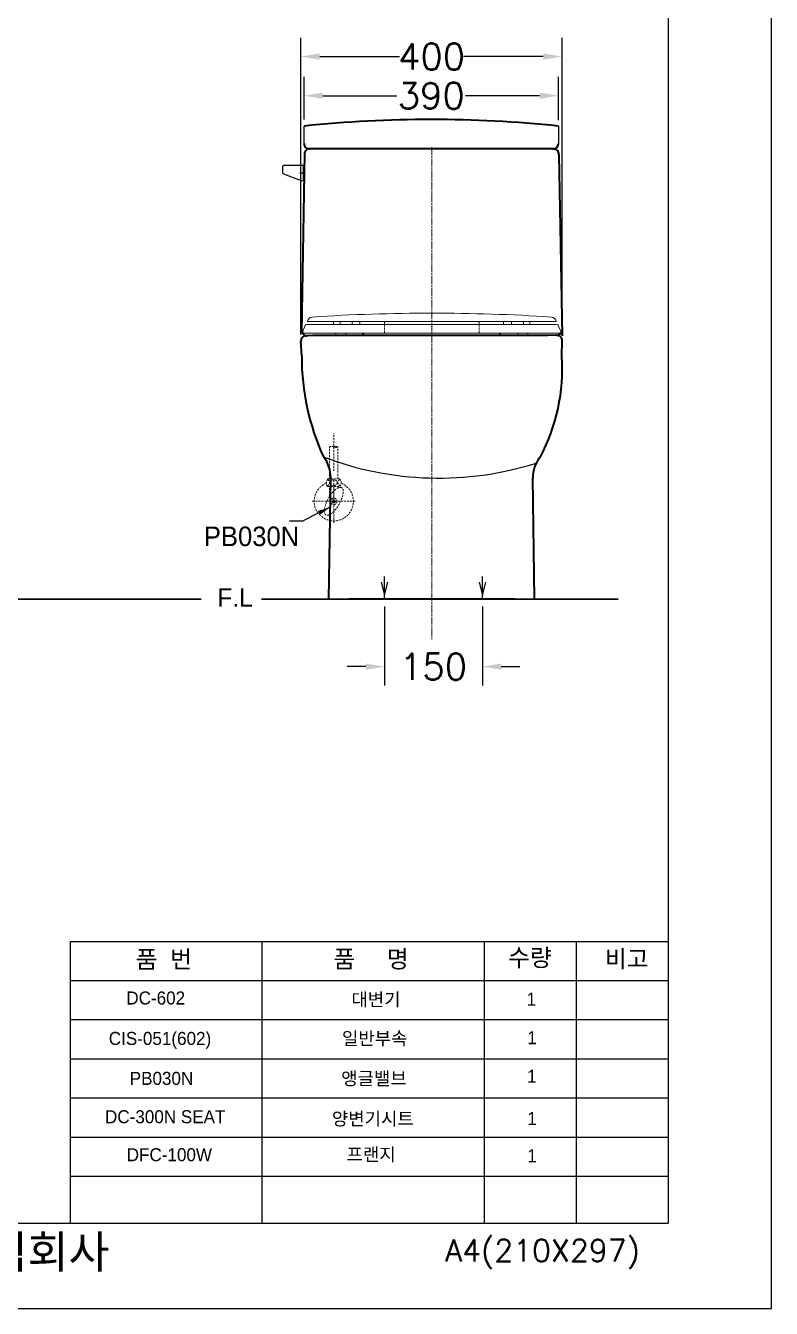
# Model space of a CAD drawing. Extents: x 63985 to 66410, y 58178 to 61608.
# Drawn here: x 65267 to 66410, y 58178 to 60143 of the extents above; entities that cross this region are included whole.
import ezdxf

# ---------------------------------------------------------------- set-up
doc = ezdxf.new("R2010")
doc.units = 0
doc.header["$MEASUREMENT"] = 0
doc.linetypes.add('AM_ISO08W050', pattern=[18, 12, -1.5, 3, -1.5])
doc.linetypes.add('HIDDEN2', pattern=[4.7625, 3.175, -1.5875])
doc.layers.get('0').update_dxf_attribs({"linetype": 'CONTINUOUS'})
doc.layers.get('Defpoints').update_dxf_attribs({"linetype": 'CONTINUOUS'})
for name, color, linetype in [('4', 3, 'CONTINUOUS'), ('Dim', 4, 'CONTINUOUS'), ('FAUCET', 4, 'CONTINUOUS'), ('LINE', 7, 'CONTINUOUS'), ('YA', 7, 'CONTINUOUS')]:
    doc.layers.add(name, color=color, linetype=linetype)
for name, color, linetype, lineweight in [('AM_4', 40, 'CONTINUOUS', 13), ('AM_6', 2, 'CONTINUOUS', 30), ('AM_7', 4, 'AM_ISO08W050', 0), ('OUTLINE', 11, 'CONTINUOUS', 40), ('Y', 202, 'CONTINUOUS', 35)]:
    doc.layers.add(name, color=color, linetype=linetype, lineweight=lineweight)
doc.styles.add('h', font='', dxfattribs={"height": 30})
doc.styles.get("Standard").update_dxf_attribs({"font": 'txt.shx', "bigfont": 'ghs.shx'})
doc.styles.add('스타일1', font='txt.shx', dxfattribs={"bigfont": 'ghs.shx'})
doc.styles.get('h').set_extended_font_data('Haansoft Batang')
doc.dimstyles.new('SERIM', dxfattribs={"dimscale": 10, "dimtxt": 3, "dimasz": 2, "dimexe": 1, "dimexo": 1.5, "dimgap": 1, "dimtad": 1, "dimtoh": 1, "dimdec": 0, "dimdsep": 46, "dimtxsty": 'h', "dimcen": -0.3, "dimclrt": 2, "dimadec": 0, "dimazin": 0, "dimtfac": 1, "dimtdec": 0, "dimtmove": 1, "dimatfit": 3, "dimfxl": 0, "dimtolj": 1, "dimtzin": 0, "dimarcsym": 0})
doc.dimstyles.get("Standard").update_dxf_attribs({"dimtxt": 0.18, "dimasz": 0.18, "dimexe": 0.18, "dimexo": 0.0625, "dimgap": 0.09, "dimtad": 0, "dimtih": 1, "dimtoh": 1, "dimdec": 4, "dimzin": 0, "dimdsep": 46, "dimtxsty": 'Standard', "dimcen": 0.09, "dimadec": 0, "dimazin": 0, "dimtfac": 1, "dimtdec": 4, "dimtofl": 0, "dimtmove": 0, "dimatfit": 0, "dimfxl": 0, "dimtolj": 1, "dimtzin": 0, "dimarcsym": 0})

# ---------------------------------------------------------------- blocks, each defined once
blk = doc.blocks.new('*D32')
at = {"layer": 'Defpoints', "color": 0}
for p in [(65817.3, 59263.2), (65967.3, 59263.2), (65967.3, 59161)]:
    blk.add_point(p, dxfattribs=at)
at = {"layer": 'Dim', "color": 0, "lineweight": -2}
for p, q in [((65817.3, 59253.2), (65817.3, 59132.2)), ((65967.3, 59253.2), (65967.3, 59132.2)), ((65788.5, 59161), (65759.7, 59161)), ((65996.1, 59161), (66024.9, 59161))]:
    blk.add_line(p, q, dxfattribs=at)
at = {"layer": 'Dim', "color": 0}
for points in [[(65788.5, 59165.8), (65788.5, 59156.2), (65817.3, 59161)], [(65996.1, 59165.8), (65996.1, 59156.2), (65967.3, 59161)]]:
    blk.add_solid(points, dxfattribs=at)
at = {"layer": 'Dim', "color": 0, "insert": (65892.3, 59161), "char_height": 40, "attachment_point": 5}
blk.add_mtext('\\A1;150', dxfattribs=at)
blk = doc.blocks.new('*D33')
at = {"layer": 'Defpoints', "color": 0}
for p in [(66089.5, 60096), (65689.1, 59660), (66089.5, 59660.5)]:
    blk.add_point(p, dxfattribs=at)
at = {"layer": 'Dim', "color": 0, "lineweight": -2}
for p, q in [((65689.1, 59670), (65689.1, 60124.8)), ((66089.5, 59670.5), (66089.5, 60124.8)), ((65717.9, 60096), (65840, 60096)), ((66060.7, 60096), (65938.5, 60096))]:
    blk.add_line(p, q, dxfattribs=at)
at = {"layer": 'Dim', "color": 0}
for points in [[(65717.9, 60100.8), (65717.9, 60091.2), (65689.1, 60096)], [(66060.7, 60100.8), (66060.7, 60091.2), (66089.5, 60096)]]:
    blk.add_solid(points, dxfattribs=at)
at = {"layer": 'Dim', "color": 0, "insert": (65889.3, 60096), "char_height": 40, "attachment_point": 5}
blk.add_mtext('\\A1;400', dxfattribs=at)
blk = doc.blocks.new('*D34')
at = {"layer": 'Defpoints', "color": 0}
for p in [(66083.8, 60036), (65693.8, 59989.4), (66083.8, 59988.7)]:
    blk.add_point(p, dxfattribs=at)
at = {"layer": 'Dim', "color": 0, "lineweight": -2}
for p, q in [((65693.8, 59999.4), (65693.8, 60064.8)), ((66083.8, 59998.7), (66083.8, 60064.8)), ((65722.6, 60036), (65836.2, 60036)), ((66055, 60036), (65941.4, 60036))]:
    blk.add_line(p, q, dxfattribs=at)
at = {"layer": 'Dim', "color": 0}
for points in [[(65722.6, 60040.8), (65722.6, 60031.2), (65693.8, 60036)], [(66055, 60040.8), (66055, 60031.2), (66083.8, 60036)]]:
    blk.add_solid(points, dxfattribs=at)
at = {"layer": 'Dim', "color": 0, "insert": (65888.8, 60036), "char_height": 40, "attachment_point": 5}
blk.add_mtext('\\A1;390', dxfattribs=at)

msp = doc.modelspace()

# ---------------------------------------------------------------- linework, layer by layer
for p, q in [((65692.7, 59918), (65694, 59917.9)), ((65692.7, 59917.2), (65693.9, 59917.1))]:
    msp.add_line(p, q)
at = {"color": 0}
for p, q in [((65689.7, 59699.6), (65691, 59699.5)), ((65689.7, 59698.8), (65690.9, 59698.7))]:
    msp.add_line(p, q, dxfattribs=at)
at = {"layer": '4', "color": 0}
for p, q in [((65817.3, 59263.2), (65817.3, 59299.1)), ((65967.3, 59263.2), (65967.3, 59299.1))]:
    msp.add_line(p, q, dxfattribs=at)
for points in [[(65812.3, 59290.4), (65817.3, 59270.4), (65822.3, 59290.4)], [(65962.3, 59290.4), (65967.3, 59270.4), (65972.3, 59290.4)]]:
    msp.add_lwpolyline(points, dxfattribs=at)
at = {"layer": 'AM_4', "color": 0}
for p, q in [((65691.9, 59675.2), (65695.6, 59684)), ((65698.3, 59685.5), (65889.7, 59685.5)), ((66080.5, 59689.9), (65698.8, 59689.9)), ((65739.1, 59689.9), (65739.1, 59685.5)), ((65749.2, 59685.5), (65749.2, 59689.9)), ((65767.5, 59689.9), (65767.5, 59685.5)), ((65779.6, 59685.5), (65779.6, 59689.9)), ((65817.2, 59689.9), (65817.2, 59685.5)), ((66081.1, 59685.5), (65889.7, 59685.5)), ((65962.1, 59689.9), (65962.1, 59685.5)), ((65999.7, 59685.5), (65999.7, 59689.9)), ((66011.9, 59689.9), (66011.9, 59685.5)), ((66030.1, 59685.5), (66030.1, 59689.9)), ((66040.2, 59689.9), (66040.2, 59685.5)), ((66087.5, 59675.2), (66083.7, 59684)), ((65889.7, 59672.2), (65694.6, 59672.2)), ((65742.4, 59672.2), (65742.4, 59668.2)), ((65757.9, 59668.2), (65757.9, 59672.2)), ((65786.4, 59672.2), (65780.7, 59668.3)), ((65889.7, 59672.2), (66084.8, 59672.2)), ((65993, 59672.2), (65996.5, 59668.7)), ((66021.5, 59668.4), (66021.5, 59672.2)), ((66037, 59672.2), (66037, 59668.4))]:
    msp.add_line(p, q, dxfattribs=at)
at = {"layer": 'AM_4', "color": 0, "linetype": 'HIDDEN2'}
for p, q in [((65817.2, 59685.5), (65817.2, 59672.2)), ((65962.1, 59685.5), (65962.1, 59672.2))]:
    msp.add_line(p, q, dxfattribs=at)
at = {"layer": 'AM_4', "color": 0, "linetype": 'HIDDEN2', "lineweight": 5}
for p, q in [((65733, 59448.8), (65733, 59497.8)), ((65745.7, 59448.8), (65745.7, 59497.8)), ((65748.2, 59448.8), (65730.5, 59448.8)), ((65729.6, 59437.2), (65749.1, 59437.2)), ((65733, 59422), (65733, 59437.2)), ((65745.7, 59434.9), (65745.7, 59437.2))]:
    msp.add_line(p, q, dxfattribs=at)
for radius in [4.91, 2.45]:
    msp.add_circle((65739.4, 59414.4), radius, dxfattribs=at)
for centre, radius, start, end in [((65736.2, 59492.3), 6.35, 60, 120), ((65737.2, 59442.5), 9.25, 136.9454, 214.442), ((65727.8, 59443.2), 5.13, 284.2499, 66.949), ((65750.9, 59443.2), 5.13, 113.051, 255.7501), ((65741.5, 59442.5), 9.25, 325.558, 43.0546), ((65739.4, 59414.4), 30, 112.2811, 67.7189), ((65736.9, 59416.9), 2.45, 268.5901, 0), ((65736.9, 59411.9), 2.45, 359.9653, 91.4099), ((65741.8, 59416.9), 2.45, 180, 270), ((65741.8, 59411.9), 2.45, 90, 180)]:
    msp.add_arc(centre, radius, start, end, dxfattribs=at)
at = {"layer": 'AM_4', "color": 0}
for centre, start, end in [((65742.5, 59492.3), 60, 120), ((65742.5, 59503.3), 240, 300)]:
    msp.add_arc(centre, 6.35, start, end, dxfattribs=at)
for centre, major_axis, ratio, start_param, end_param in [((65698.3, 59683.3), (2.83, 0), 0.789583, 1.570796, 2.819711), ((65708.3, 59689.5), (9.46, 0), 0.789583, 1.785643, 3.092599), ((65869.8, 58638.5), (1670, 12.2), 0.637185, 1.554225, 1.6642), ((65909.6, 58638.5), (-1670, 12.2), 0.637185, 4.618986, 4.728961), ((66071.1, 59689.5), (9.46, 0), 0.789583, 0.048993, 1.35595), ((66081.1, 59683.3), (-2.83, 0), 0.789583, 3.463474, 4.712389), ((65694.6, 59674.4), (-2.83, 0), 0.789583, -0.321881, 1.570796), ((66084.8, 59674.4), (2.83, 0), 0.789583, 4.712389, 6.605067)]:
    msp.add_ellipse(centre, major_axis=major_axis, ratio=ratio, start_param=start_param, end_param=end_param, dxfattribs=at)
at = {"layer": 'AM_4', "color": 0, "linetype": 'HIDDEN2', "lineweight": 5, "extrusion": (0, 0, -1)}
msp.add_ellipse((65739.4, 59414.4), major_axis=(12.1, 20.9), ratio=0.387469, dxfattribs=at)
msp.add_ellipse((65739.4, 59442.9), major_axis=(5.34, 0), ratio=0.813611, start_param=-4.712389, end_param=1.570796, dxfattribs=at)
at = {"layer": 'AM_7', "color": 0}
msp.add_line((65889.7, 59957.4), (65889.7, 59201.4), dxfattribs=at)
at = {"layer": 'AM_7', "color": 0, "linetype": 'HIDDEN2', "lineweight": 5}
for p, q in [((65739.4, 59460.9), (65739.4, 59518.3)), ((65739.4, 59420.4), (65739.4, 59447.4)), ((65739.4, 59418.5), (65739.4, 59439.9)), ((65733.4, 59414.4), (65706.4, 59414.4)), ((65736.4, 59414.4), (65742.4, 59414.4)), ((65739.4, 59411.4), (65739.4, 59417.4)), ((65739.4, 59408.4), (65739.4, 59381.4)), ((65745.4, 59414.4), (65772.4, 59414.4))]:
    msp.add_line(p, q, dxfattribs=at)
at = {"layer": 'Dim', "color": 0}
for p, q in [((65695.4, 59917.5), (65687.4, 59917.5)), ((65628.9, 58740), (65628.9, 58308)), ((65970.1, 58740), (65970.1, 58308)), ((66111.2, 58740), (66111.2, 58308)), ((65335.7, 58680), (66252.2, 58680)), ((65335.7, 58620), (66252.2, 58620)), ((65335.7, 58560), (66252.2, 58560))]:
    msp.add_line(p, q, dxfattribs=at)
at = {"layer": 'FAUCET', "color": 0, "flags": 128}
msp.add_lwpolyline([(65692.7, 59907.3, -0.524441), (65690, 59905.4), (65662.6, 59915.8, -0.312665), (65661.3, 59917.6), (65661.3, 59927.7, -0.413457), (65663.3, 59929.7), (65690.7, 59929.7, -0.414214), (65692.7, 59927.7)], format="xyb", close=True, dxfattribs=at)
at = {"layer": 'LINE', "color": 0}
for p, q in [((65693.8, 59962.6), (65693.8, 59989.4)), ((66083.8, 59989.4), (66083.8, 59962.3))]:
    msp.add_line(p, q, dxfattribs=at)
msp.add_arc((65900.4, 59947.9), 497.9, 249.2169, 287.4813, dxfattribs=at)
at = {"layer": 'OUTLINE', "color": 0}
for p, q in [((65694.4, 59947.3), (65689.9, 59674)), ((66077.8, 59954.4), (65701.6, 59954.6)), ((66084.5, 59946), (66089.5, 59667.8)), ((66081.1, 59668.8), (65697.4, 59668.1)), ((66067.3, 59668.4), (65707.3, 59668.4)), ((65690.2, 59636.6), (65689.1, 59660.1)), ((66088.9, 59636.6), (66089.5, 59660.5)), ((65732, 59264.4), (65734.7, 59450.4)), ((66047.4, 59264.4), (66044.6, 59450.4)), ((66016.9, 59264.4), (65762.5, 59264.4))]:
    msp.add_line(p, q, dxfattribs=at)
for centre, radius, start, end in [((65888.8, 58095.6), 1903.9, 84.1203, 95.8802), ((65701.8, 59962.6), 8, 180, 272.3859), ((66075.8, 59962.3), 8, 267.6141, 0), ((65701.9, 59947.1), 7.52, 91.1668, 183.9604), ((66076.5, 59946.3), 8, 357.6141, 90), ((65696.6, 59660.5), 7.52, 91.1668, 183.9604), ((65698.1, 59676.1), 8, 180, 272.3859), ((66081.4, 59676.8), 8, 267.6141, 0), ((66081.5, 59660.8), 8, 357.6141, 90), ((66053.5, 59634.9), 363.3, 179.7364, 204.823), ((65806.7, 59616.2), 282.9, 331.6281, 4.1251), ((65684.7, 59451.2), 50, 359.1616, 38.682), ((66094.6, 59450.5), 50, 141.318, 180.8384)]:
    msp.add_arc(centre, radius, start, end, dxfattribs=at)
at = {"layer": 'Y', "color": 0}
for p, q in [((64382.9, 59264.4), (65535.9, 59264.4)), ((65628.6, 59264.4), (66175.4, 59264.4))]:
    msp.add_line(p, q, dxfattribs=at)
at = {"layer": 'YA', "color": 7}
for p, q in [((66252.2, 61488), (66252.2, 58308)), ((65335.7, 58740), (66252.2, 58740)), ((65335.7, 58308), (65335.7, 58740)), ((65335.7, 58500), (66252.2, 58500)), ((65335.7, 58440), (66252.2, 58440)), ((65335.7, 58380), (66252.2, 58380)), ((64176.2, 58308), (66252.2, 58308))]:
    msp.add_line(p, q, dxfattribs=at)
at = {"layer": 'YA', "color": 0}
msp.add_lwpolyline([(63984.9, 58177.5), (66410.4, 58177.5), (66410.4, 61607.9), (63984.9, 61607.9)], close=True, dxfattribs=at)

# ---------------------------------------------------------------- texts
at = {"layer": 'AM_6', "color": 0, "insert": (65540.2, 59360.5), "char_height": 30, "attachment_point": 4}
msp.add_mtext('{\\fGulim|b0|i0|c129|p50;PB030N}', dxfattribs=at)
at = {"layer": 'AM_6', "color": 0, "insert": (65561, 59280.9), "char_height": 28, "width": 71.921, "attachment_point": 1, "style": 'h'}
msp.add_mtext('F.L', dxfattribs=at)
at = {"layer": 'Dim', "color": 0, "attachment_point": 1, "style": '스타일1'}
for s, insert, char_height in [('{\\fGulim|b0|i0|c129|p50;품  번}', (65435.5, 58726), 26.746), ('{\\fGulim|b0|i0|c129|p50;품     명}', (65738.7, 58726.2), 26.746), ('{\\fGulim|b0|i0|c129|p50;수량}', (66006.7, 58728.4), 26.746), ('{\\fGulim|b0|i0|c129|p50;비고}', (66155, 58726.5), 26.746), ('{\\fGulim|b0|i0|c129|p50;1\\P}', (66035, 58661.3), 20), ('{\\fGulim|b0|i0|c129|p50;1\\P}', (66036, 58602.3), 20), ('{\\fGulim|b0|i0|c129|p50;1\\P}', (66035.9, 58543.3), 20), ('{\\fGulim|b0|i0|c129|p50;1\\P}', (66036, 58478.4), 20), ('{\\fGulim|b0|i0|c129|p50;1\\P}', (66036, 58421.4), 20)]:
    msp.add_mtext(s, dxfattribs=dict(at, insert=insert, char_height=char_height))
for s, insert, char_height, width in [('{\\fGulim|b0|i0|c129|p50;DC-602}', (65421.3, 58663.2), 20, 17), ('{\\fGulim|b0|i0|c129|p50;대변기}', (65766.5, 58660.9), 20, 147), ('{\\fGulim|b0|i0|c129|p50;CIS-051(602)}', (65394.4, 58601.2), 20, 147), ('{\\fGulim|b0|i0|c129|p50;일반부속}', (65751.9, 58601.2), 20, 212), ('{\\fGulim|b0|i0|c129|p50;PB030N}', (65426.5, 58540), 20, 17), ('{\\fGulim|b0|i0|c129|p50;앵글밸브}', (65750.8, 58539.9), 20, 212), ('{\\fGulim|b0|i0|c129|p50;DC-300N SEAT}', (65388.6, 58481.2), 20, 220.877), ('{\\fGulim|b0|i0|c129|p50;양변기시트}', (65736.5, 58478.2), 20, 315), ('{\\fGulim|b0|i0|c129|p50;프랜지}', (65759, 58423.5), 20, 212), ('{\\fGulim|b0|i0|c129|p50;DFC-100W}', (65421.9, 58423), 20, 17), ('{\\fGulim|b0|i0|c129|p50;       대림통상주식회사\\P}', (64766.2, 58289.2), 50, 1090)]:
    msp.add_mtext(s, dxfattribs=dict(at, insert=insert, char_height=char_height, width=width))
at = {"layer": 'YA', "color": 7}
msp.add_text('A4(210X297)', height=33.819, dxfattribs=at).set_placement((65910.2, 58249.2))

# ---------------------------------------------------------------- dimensions: what is measured, and where the dimension line sits
at = {"layer": 'Dim', "color": 0}
for base, p1, p2, picture, middle in [((66089.5, 60096), (65689.1, 59660), (66089.5, 59660.5), '*D33', (65889.3, 60096)), ((66083.8, 60036), (65693.8, 59989.4), (66083.8, 59988.7), '*D34', (65888.8, 60036))]:
    dim = msp.add_linear_dim(base=base, p1=p1, p2=p2, dimstyle='Standard', override={"dimscale": 160, "dimtxt": 0.25, "dimgap": 0.016, "dimdec": 0, "dimatfit": 3}, dxfattribs=at)
    dim.commit()
    dim.dimension.update_dxf_attribs({"geometry": picture, "text_midpoint": middle, "dimtype": 160})
dim = msp.add_linear_dim(base=(65967.3, 59161), p1=(65817.3, 59263.2), p2=(65967.3, 59263.2), dimstyle='Standard', override={"dimscale": 160, "dimtxt": 0.25, "dimgap": 0.016, "dimdec": 0, "dimtxsty": 'Standard', "dimatfit": 3}, dxfattribs=at)
dim.commit()
dim.dimension.update_dxf_attribs({"geometry": '*D32', "text_midpoint": (65892.3, 59161)})

# ---------------------------------------------------------------- leaders
msp.add_leader([(65734.4, 59405.7), (65691.6, 59384), (65671.6, 59384)], dimstyle='SERIM', override={"dimse1": 1}, dxfattribs=at)

doc.saveas('drawing.dxf')
